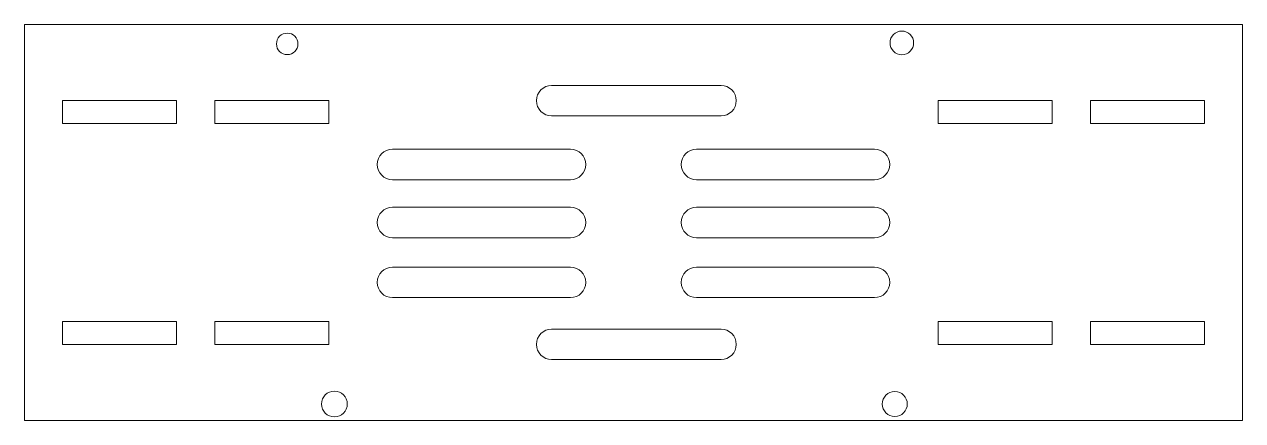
# Model space of a CAD drawing. Header units: millimetres. Extents: x -80 to 80, y -26 to 26.
import ezdxf

# ---------------------------------------------------------------- set-up
doc = ezdxf.new("R2010")
doc.units = ezdxf.units.MM

msp = doc.modelspace()

# ---------------------------------------------------------------- linework, layer by layer
at = {"color": 7, "linetype": 'Continuous', "lineweight": 15}
for p, q in [((-80, 26), (-80, -26)), ((80, 26), (-80, 26)), ((80, -26), (80, 26)), ((11.5, 17.99), (-10.75, 17.99)), ((-75, 16), (-75, 13)), ((-60, 16), (-75, 16)), ((-60, 13), (-60, 16)), ((-55, 16), (-55, 13)), ((-40, 16), (-55, 16)), ((-40, 13), (-40, 16)), ((55, 16), (40, 16)), ((40, 16), (40, 13)), ((55, 13), (55, 16)), ((75, 16), (60, 16)), ((60, 16), (60, 13)), ((75, 13), (75, 16)), ((-75, 13), (-60, 13)), ((-55, 13), (-40, 13)), ((-10.75, 13.99), (11.5, 13.99)), ((40, 13), (55, 13)), ((60, 13), (75, 13)), ((-8.27, 9.62), (-31.66, 9.62)), ((31.66, 9.62), (8.27, 9.62)), ((-31.66, 5.62), (-8.27, 5.62)), ((8.27, 5.62), (31.66, 5.62)), ((-8.27, 2), (-31.66, 2)), ((31.66, 2), (8.27, 2)), ((-31.66, -2), (-8.27, -2)), ((8.27, -2), (31.66, -2)), ((-8.27, -5.86), (-31.66, -5.86)), ((31.66, -5.86), (8.27, -5.86)), ((-31.66, -9.86), (-8.27, -9.86)), ((8.27, -9.86), (31.66, -9.86)), ((-60, -13), (-75, -13)), ((-75, -13), (-75, -16)), ((-60, -16), (-60, -13)), ((-40, -13), (-55, -13)), ((-55, -13), (-55, -16)), ((-40, -16), (-40, -13)), ((11.5, -13.99), (-10.75, -13.99)), ((55, -13), (40, -13)), ((40, -13), (40, -16)), ((55, -16), (55, -13)), ((75, -13), (60, -13)), ((60, -13), (60, -16)), ((75, -16), (75, -13)), ((-75, -16), (-60, -16)), ((-55, -16), (-40, -16)), ((40, -16), (55, -16)), ((60, -16), (75, -16)), ((-10.75, -17.99), (11.5, -17.99)), ((-80, -26), (80, -26))]:
    msp.add_line(p, q, dxfattribs=at)
for centre, radius in [((-45.48, 23.44), 1.41), ((35.24, 23.57), 1.55), ((-39.28, -23.82), 1.69), ((34.32, -23.82), 1.64)]:
    msp.add_circle(centre, radius, dxfattribs=at)
for centre, start, end in [((-10.75, 15.99), 90, 270), ((11.5, 15.99), 270, 90), ((-31.66, 7.62), 90, 270), ((-8.27, 7.62), 270, 90), ((8.27, 7.62), 90, 270), ((31.66, 7.62), 270, 90), ((-31.66, 0), 90, 270), ((-8.27, 0), 270, 90), ((8.27, 0), 90, 270), ((31.66, 0), 270, 90), ((-31.66, -7.86), 90, 270), ((-8.27, -7.86), 270, 90), ((8.27, -7.86), 90, 270), ((31.66, -7.86), 270, 90), ((-10.75, -15.99), 90, 270), ((11.5, -15.99), 270, 90)]:
    msp.add_arc(centre, 2, start, end, dxfattribs=at)

doc.saveas('drawing.dxf')
